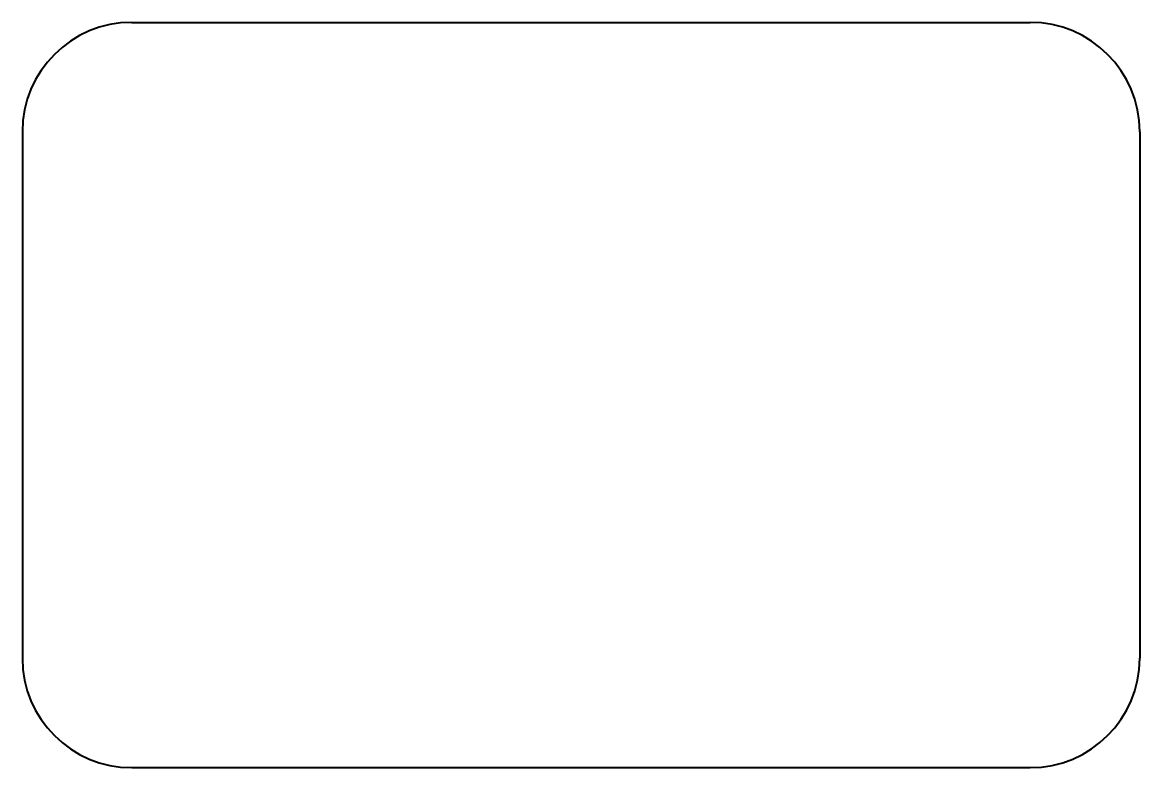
# Model space of a CAD drawing. Header units: millimetres. Extents: x 76.8 to 100.8, y 18.9 to 34.9.
import ezdxf

# ---------------------------------------------------------------- set-up
doc = ezdxf.new("R2010")
doc.units = ezdxf.units.MM
doc.header["$LTSCALE"] = 0.5
doc.layers.add('ModelSketch_Visible', color=7, linetype='Continuous', lineweight=40)

msp = doc.modelspace()

# ---------------------------------------------------------------- linework, layer by layer
at = {"layer": 'ModelSketch_Visible'}
for p, q in [((79.169, 34.876), (98.469, 34.876)), ((76.819, 32.526), (76.819, 21.226)), ((100.819, 32.526), (100.819, 21.226)), ((79.169, 18.876), (98.469, 18.876))]:
    msp.add_line(p, q, dxfattribs=at)
for centre, start, end in [((79.169, 32.526), 90, 180), ((98.469, 32.526), 0, 90), ((79.169, 21.226), 180, 270), ((98.469, 21.226), 270, 0)]:
    msp.add_arc(centre, 2.35, start, end, dxfattribs=at)

doc.saveas('drawing.dxf')
